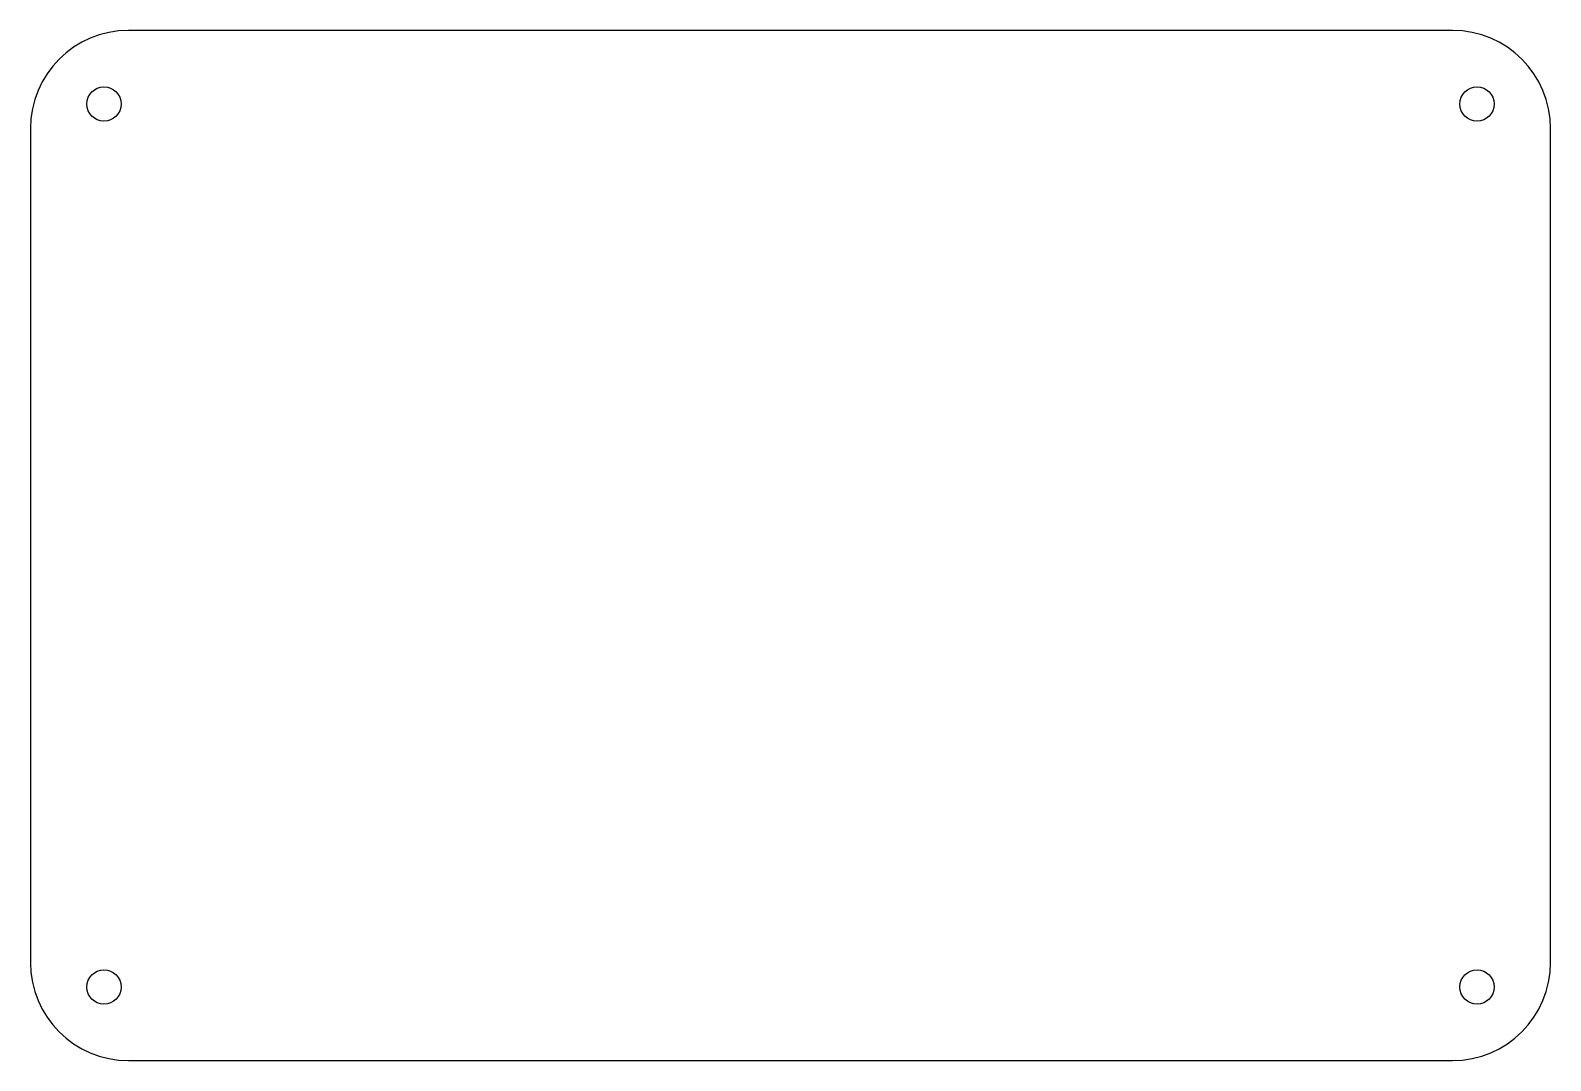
# Model space of a CAD drawing. Header units: millimetres. Extents: x -155 to 155, y -105 to 105.
import ezdxf

# ---------------------------------------------------------------- set-up
doc = ezdxf.new("R2010")
doc.units = ezdxf.units.MM

msp = doc.modelspace()

# ---------------------------------------------------------------- linework, layer by layer
at = {"color": 7, "linetype": 'Continuous', "lineweight": 25}
for p, q in [((135, 105), (-135, 105)), ((-155, 85), (-155, -85)), ((155, -85), (155, 85)), ((-135, -105), (135, -105))]:
    msp.add_line(p, q, dxfattribs=at)
for centre in [(-140, 90), (140, 90), (-140, -90), (140, -90)]:
    msp.add_circle(centre, 3.5, dxfattribs=at)
for centre, start, end in [((-135, 85), 90, 180), ((135, 85), 0, 90), ((-135, -85), 180, 270), ((135, -85), 270, 0)]:
    msp.add_arc(centre, 20, start, end, dxfattribs=at)

doc.saveas('drawing.dxf')
